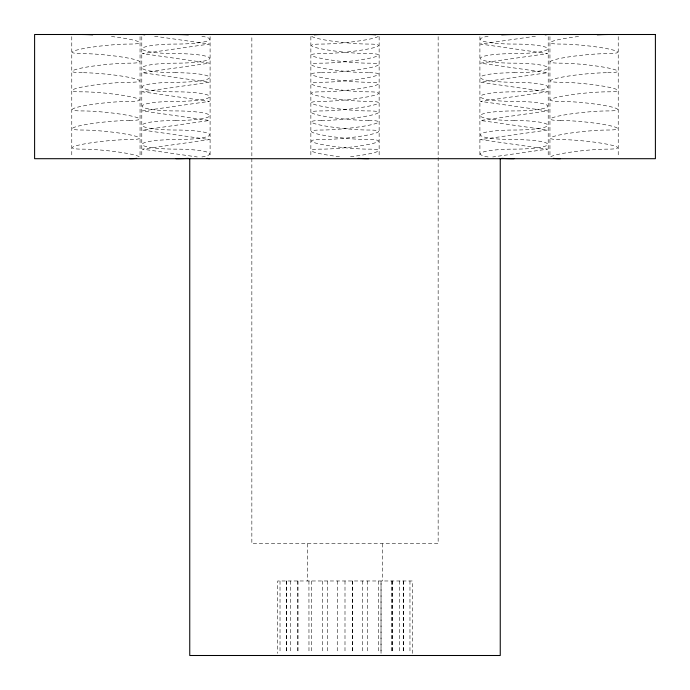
<?xml version="1.0" encoding="UTF-8"?>
<svg xmlns="http://www.w3.org/2000/svg" width="690" height="690" viewBox="0 0 690 690"><rect width="100%" height="100%" fill="white"/><g stroke="black" fill="none" stroke-linecap="round" stroke-linejoin="round"><path stroke-width="0.52" stroke-dasharray="3.45 2.59" d="M535.397 36.234L480.585 44.056L547.532 53.613L480.585 63.161L547.532 72.717L480.585 82.274L547.532 91.822L480.585 101.378L547.532 110.935L480.585 120.483L547.532 130.039L480.585 139.596L547.532 149.143L492.72 156.966M154.603 36.234L209.415 44.056L142.468 53.613L209.415 63.161L142.468 72.717L209.415 82.274L142.468 91.822L209.415 101.378L142.468 110.935L209.415 120.483L142.468 130.039L209.415 139.596L142.468 149.143L197.28 156.966M618.223 36.639L618.223 156.561M549.947 36.639L549.947 156.561M548.214 36.639L548.214 156.561M479.904 36.639L479.904 156.561M438.15 36.656L438.15 543.72L251.85 543.72L251.85 36.656M412.258 653.37L412.258 580.98L277.725 580.98L277.725 653.37M409.964 580.98L409.964 653.37M403.676 580.98L403.676 653.37M403.245 580.98L403.245 653.37M399.674 580.98L399.683 653.37M392.558 580.98L392.55 653.37M391.963 580.98L391.963 653.37M391.937 580.98L391.937 653.37M382.26 543.72L382.26 580.98M379.138 36.639L379.138 156.561M378.62 580.98L378.62 653.37M367.658 580.98L367.623 653.37M362.397 580.98L362.397 653.37M352.737 580.98L352.737 653.37M352.702 580.98L352.702 653.37M345 580.98L344.991 653.37M337.281 580.98L337.246 653.37M327.578 580.98L327.578 653.37M322.351 580.98L322.325 653.37M311.354 580.98L311.354 653.37M310.862 36.639L310.862 156.561M308.939 580.98L308.973 653.37M307.74 543.72L307.74 580.98M298.02 580.98L298.037 653.37M297.424 580.98L297.424 653.37M290.309 580.98L290.3 653.37M286.738 580.98L286.738 653.37M286.298 580.98L286.307 653.37M280.019 580.98L280.019 653.37M210.096 36.639L210.096 156.561M141.786 36.639L141.786 156.561M140.053 36.639L140.053 156.561M71.777 36.639L71.777 156.561M607.718 72.709A33.767 3.372 5.8 0 0 607.899 67.939A33.767 3.372 5.8 0 0 560.452 63.169A33.767 3.372 -5.8 0 1 560.271 58.383A33.767 3.372 -5.8 0 1 607.718 53.613A33.767 3.372 5.8 0 0 607.899 48.835A33.767 3.372 5.8 0 0 560.452 44.065A33.767 3.372 -5.8 0 1 552.492 41.305A33.767 3.372 -5.8 0 1 580.808 36.242M560.452 120.491A33.767 3.372 5.8 0 1 607.899 125.261A33.767 3.372 5.8 0 1 607.718 130.03A33.767 3.372 -5.8 0 0 560.271 134.817A33.767 3.372 -5.8 0 0 560.452 139.587A33.767 3.372 5.8 0 1 607.899 144.365A33.767 3.372 5.8 0 1 607.718 149.135A33.767 3.372 -5.8 0 0 572.571 151.895A33.767 3.372 -5.8 0 0 550.68 156.958M560.452 120.474A33.767 3.372 -5.8 0 1 560.271 115.704A33.767 3.372 -5.8 0 1 607.718 110.935A33.767 3.372 5.8 0 0 607.899 106.157A33.767 3.372 5.8 0 0 560.452 101.387A33.767 3.372 -5.8 0 1 560.271 96.6A33.767 3.372 -5.8 0 1 607.718 91.83A33.767 3.372 5.8 0 0 607.899 87.044A33.767 3.372 5.8 0 0 560.452 82.274A33.767 3.372 -5.8 0 1 560.271 77.496A33.767 3.372 -5.8 0 1 607.718 72.726M514.059 72.709A33.767 4.77 0 0 0 547.739 67.939A33.767 4.77 0 0 0 514.059 63.169A33.767 4.77 0 0 1 480.378 58.383A33.767 4.77 0 0 1 514.059 53.613A33.767 4.77 0 0 0 547.739 48.835A33.767 4.77 0 0 0 514.059 44.065A33.767 4.77 0 0 1 483.578 41.305A33.767 4.77 0 0 1 488.123 36.242M514.059 120.491A33.767 4.77 0 0 1 547.739 125.261A33.767 4.77 0 0 1 514.059 130.03A33.767 4.77 0 0 0 480.378 134.817A33.767 4.77 0 0 0 514.059 139.587A33.767 4.77 0 0 1 547.739 144.365A33.767 4.77 0 0 1 514.059 149.135A33.767 4.77 0 0 0 483.578 151.895A33.767 4.77 0 0 0 488.123 156.958M514.059 120.474A33.767 4.77 0 0 1 480.378 115.704A33.767 4.77 0 0 1 514.059 110.935A33.767 4.77 0 0 0 547.739 106.157A33.767 4.77 0 0 0 514.059 101.387A33.767 4.77 0 0 1 480.378 96.6A33.767 4.77 0 0 1 514.059 91.83A33.767 4.77 0 0 0 547.739 87.044A33.767 4.77 0 0 0 514.059 82.274A33.767 4.77 0 0 1 480.378 77.496A33.767 4.77 0 0 1 514.059 72.726M321.368 72.709A33.767 3.372 -5.8 0 0 368.814 67.939A33.767 3.372 -5.8 0 0 368.632 63.169A33.767 3.372 5.8 0 1 321.186 58.383A33.767 3.372 5.8 0 1 321.368 53.613A33.767 3.372 -5.8 0 0 368.814 48.835A33.767 3.372 -5.8 0 0 368.632 44.065A33.767 3.372 5.8 0 1 333.486 41.305A33.767 3.372 5.8 0 1 311.595 36.242M368.632 120.491A33.767 3.372 -5.8 0 1 368.814 125.261A33.767 3.372 -5.8 0 1 321.368 130.03A33.767 3.372 5.8 0 0 321.186 134.817A33.767 3.372 5.8 0 0 368.632 139.587A33.767 3.372 -5.8 0 1 368.814 144.365A33.767 3.372 -5.8 0 1 321.368 149.135A33.767 3.372 5.8 0 0 313.407 151.895A33.767 3.372 5.8 0 0 341.723 156.958M368.632 120.474A33.767 3.372 5.8 0 1 321.186 115.704A33.767 3.372 5.8 0 1 321.368 110.935A33.767 3.372 -5.8 0 0 368.814 106.157A33.767 3.372 -5.8 0 0 368.632 101.387A33.767 3.372 5.8 0 1 321.186 96.6A33.767 3.372 5.8 0 1 321.368 91.83A33.767 3.372 -5.8 0 0 368.814 87.044A33.767 3.372 -5.8 0 0 368.632 82.274A33.767 3.372 5.8 0 1 321.186 77.496A33.767 3.372 5.8 0 1 321.368 72.726M82.283 72.709A33.767 3.372 -5.8 0 1 82.101 67.939A33.767 3.372 -5.8 0 1 129.547 63.169A33.767 3.372 5.8 0 0 129.729 58.383A33.767 3.372 5.8 0 0 82.283 53.613A33.767 3.372 -5.8 0 1 82.101 48.835A33.767 3.372 -5.8 0 1 129.547 44.065A33.767 3.372 5.8 0 0 137.508 41.305A33.767 3.372 5.8 0 0 109.192 36.242M129.547 120.491A33.767 3.372 -5.8 0 0 82.101 125.261A33.767 3.372 -5.8 0 0 82.283 130.03A33.767 3.372 5.8 0 1 129.729 134.817A33.767 3.372 5.8 0 1 129.547 139.587A33.767 3.372 -5.8 0 0 82.101 144.365A33.767 3.372 -5.8 0 0 82.283 149.135A33.767 3.372 5.8 0 1 117.429 151.895A33.767 3.372 5.8 0 1 139.32 156.958M129.547 120.474A33.767 3.372 5.8 0 0 129.729 115.704A33.767 3.372 5.8 0 0 82.283 110.935A33.767 3.372 -5.8 0 1 82.101 106.157A33.767 3.372 -5.8 0 1 129.547 101.387A33.767 3.372 5.8 0 0 129.729 96.6A33.767 3.372 5.8 0 0 82.283 91.83A33.767 3.372 -5.8 0 1 82.101 87.044A33.767 3.372 -5.8 0 1 129.547 82.274A33.767 3.372 5.8 0 0 129.729 77.496A33.767 3.372 5.8 0 0 82.283 72.726M175.941 72.709A33.767 4.77 0 0 1 142.261 67.939A33.767 4.77 0 0 1 175.941 63.169A33.767 4.77 0 0 0 209.622 58.383A33.767 4.77 0 0 0 175.941 53.613A33.767 4.77 0 0 1 142.261 48.835A33.767 4.77 0 0 1 175.941 44.065A33.767 4.77 0 0 0 206.422 41.305A33.767 4.77 0 0 0 201.877 36.242M175.941 120.491A33.767 4.77 0 0 0 142.261 125.261A33.767 4.77 0 0 0 175.941 130.03A33.767 4.77 0 0 1 209.622 134.817A33.767 4.77 0 0 1 175.941 139.587A33.767 4.77 0 0 0 142.261 144.365A33.767 4.77 0 0 0 175.941 149.135A33.767 4.77 0 0 1 206.422 151.895A33.767 4.77 0 0 1 201.877 156.958M175.941 120.474A33.767 4.77 0 0 0 209.622 115.704A33.767 4.77 0 0 0 175.941 110.935A33.767 4.77 0 0 1 142.261 106.157A33.767 4.77 0 0 1 175.941 101.387A33.767 4.77 0 0 0 209.622 96.6A33.767 4.77 0 0 0 175.941 91.83A33.767 4.77 0 0 1 142.261 87.044A33.767 4.77 0 0 1 175.941 82.274A33.767 4.77 0 0 0 209.622 77.496A33.767 4.77 0 0 0 175.941 72.726M368.632 72.709A33.767 3.372 5.8 0 1 321.186 67.939A33.767 3.372 5.8 0 1 321.368 63.169A33.767 3.372 -5.8 0 0 368.814 58.383A33.767 3.372 -5.8 0 0 368.632 53.613A33.767 3.372 5.8 0 1 321.186 48.835A33.767 3.372 5.8 0 1 321.368 44.065A33.767 3.372 -5.8 0 0 356.514 41.305A33.767 3.372 -5.8 0 0 378.405 36.242M321.368 120.491A33.767 3.372 5.8 0 0 321.186 125.261A33.767 3.372 5.8 0 0 368.632 130.03A33.767 3.372 -5.8 0 1 368.814 134.817A33.767 3.372 -5.8 0 1 321.368 139.587A33.767 3.372 5.8 0 0 321.186 144.365A33.767 3.372 5.8 0 0 368.632 149.135A33.767 3.372 -5.8 0 1 376.593 151.895A33.767 3.372 -5.8 0 1 348.278 156.958M321.368 120.474A33.767 3.372 -5.8 0 0 368.814 115.704A33.767 3.372 -5.8 0 0 368.632 110.935A33.767 3.372 5.8 0 1 321.186 106.157A33.767 3.372 5.8 0 1 321.368 101.387A33.767 3.372 -5.8 0 0 368.814 96.6A33.767 3.372 -5.8 0 0 368.632 91.83A33.767 3.372 5.8 0 1 321.186 87.044A33.767 3.372 5.8 0 1 321.368 82.274A33.767 3.372 -5.8 0 0 368.814 77.496A33.767 3.372 -5.8 0 0 368.632 72.726M381.035 653.37L381.035 580.98L381.009 653.37"/><path stroke-width="1.03" d="M545.178 34.836L547.532 34.5M142.468 34.5L144.822 34.836M207.06 158.364L209.415 158.7M500.25 158.7L500.25 655.5L189.75 655.5L189.75 158.7M560.452 158.691A33.767 3.372 -5.8 0 1 553.363 158.355M597.29 34.845A33.767 3.372 -5.8 0 1 607.718 34.509M514.059 158.691A33.767 4.77 0 0 1 501.673 158.355M501.673 34.845A33.767 4.77 0 0 1 514.059 34.509M368.632 158.691A33.767 3.372 5.8 0 1 358.205 158.355M314.278 34.845A33.767 3.372 5.8 0 1 321.368 34.509M136.637 158.355A33.767 3.372 5.8 0 1 129.547 158.691M82.283 34.509A33.767 3.372 5.8 0 1 92.71 34.845M188.327 158.355A33.767 4.77 0 0 1 175.941 158.691M175.941 34.509A33.767 4.77 0 0 1 188.327 34.845M368.632 34.509A33.767 3.372 -5.8 0 1 375.722 34.845M655.397 34.5L34.603 34.5L34.603 158.7L655.397 158.7L655.397 34.5"/></g></svg>
